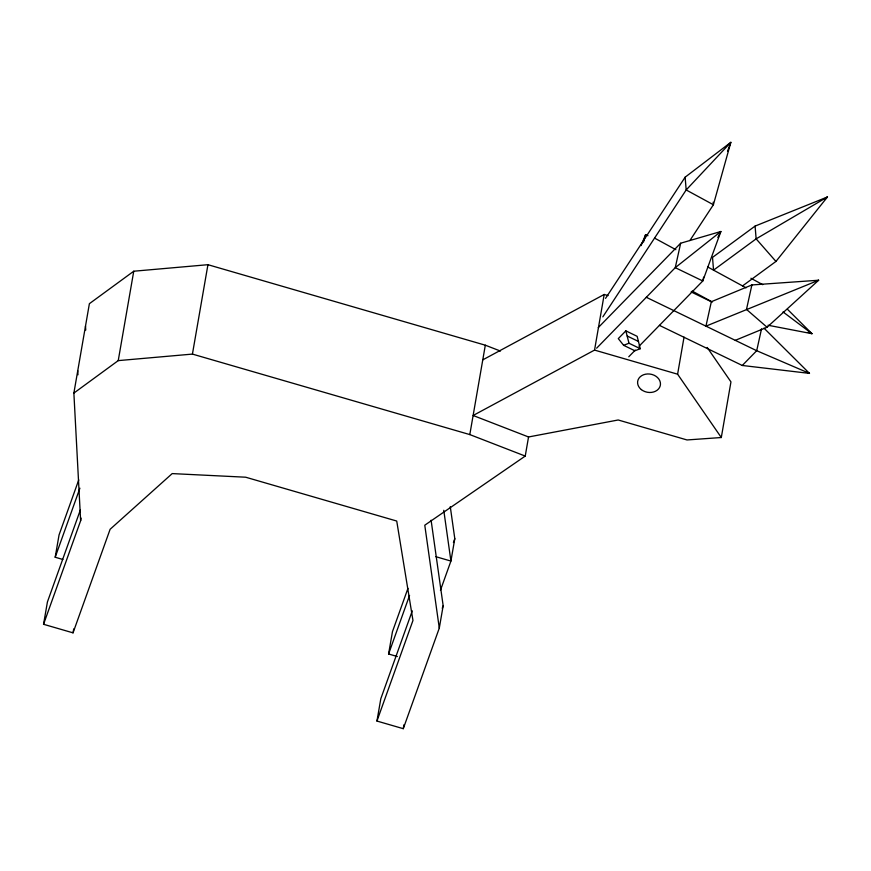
<?xml version="1.0" encoding="UTF-8"?>
<svg xmlns="http://www.w3.org/2000/svg" width="871" height="871" viewBox="0 0 871 871"><rect width="100%" height="100%" fill="white"/><g stroke="black" fill="none" stroke-linecap="round" stroke-linejoin="round"><path stroke-width="1.31" d="M608.1 295.596L604.202 294.463L594.545 350.088L473.127 415.489L528.545 436.97L618.192 419.985L687.012 439.953L721.297 437.525L730.954 381.89L707.187 347.453M431.101 520.237L443.165 605.759L439.289 628.111L403.273 728.679L376.947 721.046L412.963 620.468L396.73 521.043L245.666 477.21L172.197 473.595L110.116 529.285L73.033 632.847L43.55 624.289L80.633 520.727L73.872 393.082L89.386 303.685L133.753 271.219L207.94 264.697L485.321 345.199L500.433 351.057M43.55 624.289L47.426 601.937L80.393 509.883M62.875 559.476L55.189 557.244L59.065 534.892L78.749 479.921M80.633 520.727L81.09 518.093M73.872 393.082L118.238 360.616L133.753 271.219M73.033 632.847L73.719 628.906M118.238 360.616L192.426 354.094L207.94 264.697M376.947 721.046L380.823 698.694L412.277 610.854M397.361 656.538L388.586 653.99L392.462 631.649L407.955 588.361M403.273 728.679L403.959 724.737M528.545 436.97L525.235 456.077L469.807 434.585L485.321 345.199M450.274 506.639L454.804 538.714L450.917 561.066L440.432 590.342M721.297 437.525L677.605 374.192L684.04 337.11M638.976 346.31L702.777 280.974L720.883 231.49L680.665 243.216L675.265 267.658L596.635 348.182M703.637 277.12L702.777 280.974L675.265 267.658L720.883 231.49L717.856 237.456M816.214 281.42L818.642 280.233L751.891 284.948L711.335 301.725L705.946 326.157L818.642 280.233L767.068 327.246L735.276 340.343M751.891 284.948L746.491 309.401L767.068 327.246M761.526 328.846L756.703 350.708L742.288 365.472L659.423 325.373M643.517 242.073L645.596 234.68L647.97 235.714M55.189 557.244L79.903 488.196M388.586 653.99L409.555 595.437M453.432 542.535L454.804 538.714M442.25 608.306L443.165 605.759M727.525 151.227L730.845 142.321L685.139 177.183L605.563 298.35M641.1 245.578L645.596 234.68M602.841 316.859L686.174 189.954L730.845 142.321L713.393 204.75L689.865 240.57M598.279 327.583L680.665 243.216M742.549 285.917L775.952 261.442L827.45 196.966L755.092 226.09L712.511 257.391L713.545 270.152L756.137 238.861L827.45 196.966L824.587 199.786M625.857 330.86L618.29 338.612L623.614 345.308L634.905 350.773L640.272 348.705L637.147 336.326L625.857 330.86L628.982 343.239L640.272 348.705M628.764 356.772L635.264 350.109M525.235 456.077L424.776 525.213L439.289 628.111M482.774 359.865L604.202 294.463M623.614 345.308L628.982 343.239M742.288 365.472L809.475 373.387L763.987 328.16M768.004 325.242L811.979 333.702L787.351 309.183M594.545 350.088L677.605 374.192M192.426 354.094L469.807 434.585M435.881 556.7L450.917 561.066L443.764 510.286M808.223 332.254L811.979 333.702L783.04 311.938M691.117 291.927L711.335 301.725M646.326 297.305L756.703 350.708L809.475 373.387L807.09 372.135M627.229 336.021L638.53 341.486M750.933 278.263L762.713 284.665M654.557 238.099L675.852 249.672M707.666 266.951L746.088 287.833M692.173 291.056L712.369 302.03M775.952 261.442L756.137 238.861L755.092 226.09M713.186 202.192L713.393 204.75L686.174 189.954L685.139 177.183M85.51 326.037L85.728 330.109M77.748 370.73L77.965 374.802M641.35 389.609A11.508 9.2 9.8 0 0 660.218 385.853A11.508 9.2 9.8 0 0 645.509 374.203A11.508 9.2 9.8 0 0 641.35 389.609"/></g></svg>
